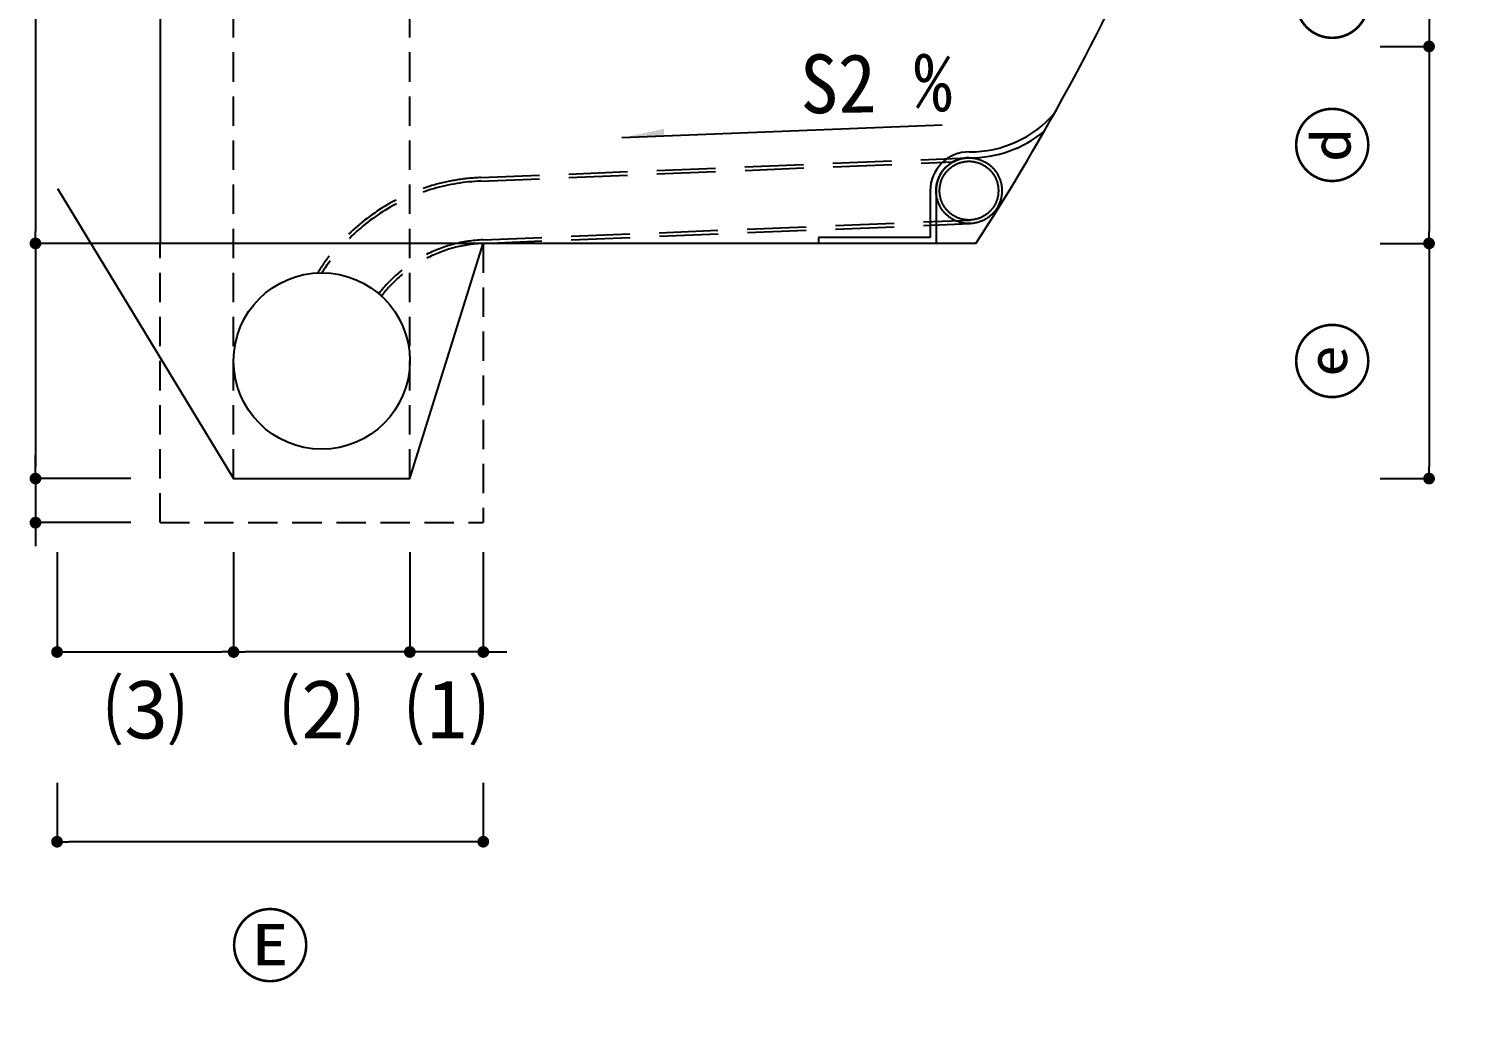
# Model space of a CAD drawing. Header units: millimetres. Extents: x -69382 to 174843, y -46375 to 101648.
# Drawn here: x -8505 to -6055, y -14505 to -12810 of the extents above; entities that cross this region are included whole.
import ezdxf

# ---------------------------------------------------------------- set-up
doc = ezdxf.new("R2010")
doc.units = ezdxf.units.MM
doc.header["$LTSCALE"] = 1000
doc.linetypes.add('A-DASHD01', pattern=[0.75, 0.5, -0.25])
doc.linetypes.add('HIDDEN', pattern=[0.375, 0.25, -0.125])
for name, color, linetype in [('-길작업', 255, 'Continuous'), ('CS-CONC-MAJR', 4, 'Continuous'), ('CS-EXCV', 3, 'A-DIGLN01'), ('CS-LEAL', 1, 'Continuous'), ('CS-LEAT', 3, 'Continuous'), ('CZ-HIDL', 2, 'A-DASHD01'), ('DIM1', 1, 'Continuous')]:
    doc.layers.add(name, color=color, linetype=linetype)
doc.styles.add('WGTXT', font='DotumChe.ttf')
doc.linetypes.add('A-DIGLN01', pattern='A,0.9,-0.2,[19,kscals.shx,S=0.1,R=180,X=0,Y=0],0.9', length=2)
doc.dimstyles.new('DIM-01', dxfattribs={"dimscale": 100, "dimtxt": 3, "dimasz": 0.6, "dimexe": 0, "dimexo": 0, "dimgap": 1, "dimtad": 1, "dimdec": 0, "dimrnd": 0.001, "dimzin": 1, "dimdsep": 46, "dimlunit": 6, "dimtxsty": 'WGTXT', "dimblk": 'DOT', "dimcen": 0, "dimclrd": 1, "dimclre": 1, "dimclrt": 3, "dimadec": 4, "dimazin": 0, "dimtfac": 1, "dimtdec": 0, "dimtix": 1, "dimtmove": 2, "dimatfit": 3, "dimldrblk": 'DOT', "dimfxl": 1.5, "dimlwd": -1, "dimarcsym": 0})

# ---------------------------------------------------------------- blocks, each defined once
blk = doc.blocks.new('_Dot')
at = {"layer": 'DIM1'}
blk.add_line((0, 0), (-1, 0), dxfattribs=at)
at = {"layer": 'DIM1', "const_width": 0.5}
blk.add_lwpolyline([(-0.25, 0, 1), (0.25, 0, 1)], format="xyb", close=True, dxfattribs=at)
blk = doc.blocks.new('*D109')
at = {"color": 1, "transparency": 16777216}
for p, q in [((-6121.9, -12668.5), (-6121.9, -12648.5)), ((-6121.9, -12688.5), (-6121.9, -12840.5)), ((-6121.9, -12860.5), (-6121.9, -12880.5))]:
    blk.add_line(p, q, dxfattribs=at)
at = {"color": 1, "linetype": 'ByBlock', "lineweight": -2, "transparency": 16777216}
for p, q in [((-6205, -12688.5), (-6121.9, -12688.5)), ((-6205, -12840.5), (-6121.9, -12840.5))]:
    blk.add_line(p, q, dxfattribs=at)
at = {"layer": 'Defpoints', "color": 0, "linetype": 'ByBlock', "transparency": 16777216}
for p in [(-6255, -12688.5), (-6255, -12840.5), (-6121.9, -12840.5)]:
    blk.add_point(p, dxfattribs=at)
at = {"color": 1, "linetype": 'ByBlock', "transparency": 16777216, "xscale": 20, "yscale": 20, "zscale": 20}
for p, rotation in [((-6121.9, -12688.5), 270), ((-6121.9, -12840.5), 90)]:
    blk.add_blockref('_Dot', p, dxfattribs=dict(at, rotation=rotation))
at = {"color": 3, "linetype": 'ByBlock', "transparency": 16777216, "insert": (-6279, -12764.5), "char_height": 100, "attachment_point": 5, "rotation": 90, "style": 'WGTXT'}
blk.add_mtext('ⓒ', dxfattribs=at)
blk = doc.blocks.new('*D110')
at = {"color": 1, "linetype": 'ByBlock', "lineweight": -2, "transparency": 16777216}
for p, q in [((-6205, -12840.5), (-6121.9, -12840.5)), ((-6205, -13175.5), (-6121.9, -13175.5))]:
    blk.add_line(p, q, dxfattribs=at)
at = {"color": 1, "transparency": 16777216}
blk.add_line((-6121.9, -12860.5), (-6121.9, -13155.5), dxfattribs=at)
at = {"layer": 'Defpoints', "color": 0, "linetype": 'ByBlock', "transparency": 16777216}
for p in [(-6255, -12840.5), (-6255, -13175.5), (-6121.9, -13175.5)]:
    blk.add_point(p, dxfattribs=at)
at = {"color": 1, "linetype": 'ByBlock', "transparency": 16777216, "xscale": 20, "yscale": 20, "zscale": 20}
for p, rotation in [((-6121.9, -12840.5), 90), ((-6121.9, -13175.5), 270)]:
    blk.add_blockref('_Dot', p, dxfattribs=dict(at, rotation=rotation))
at = {"color": 3, "linetype": 'ByBlock', "transparency": 16777216, "insert": (-6279, -13008), "char_height": 100, "attachment_point": 5, "rotation": 90, "style": 'WGTXT'}
blk.add_mtext('ⓓ', dxfattribs=at)
blk = doc.blocks.new('*D114')
at = {"color": 1, "linetype": 'ByBlock', "lineweight": -2, "transparency": 16777216}
for p, q in [((-6205, -13175.5), (-6121.9, -13175.5)), ((-6205, -13575.5), (-6121.9, -13575.5))]:
    blk.add_line(p, q, dxfattribs=at)
at = {"color": 1, "transparency": 16777216}
blk.add_line((-6121.9, -13195.5), (-6121.9, -13555.5), dxfattribs=at)
at = {"layer": 'Defpoints', "color": 0, "linetype": 'ByBlock', "transparency": 16777216}
for p in [(-6255, -13175.5), (-6255, -13575.5), (-6121.9, -13575.5)]:
    blk.add_point(p, dxfattribs=at)
at = {"color": 1, "linetype": 'ByBlock', "transparency": 16777216, "xscale": 20, "yscale": 20, "zscale": 20}
for p, rotation in [((-6121.9, -13175.5), 90), ((-6121.9, -13575.5), 270)]:
    blk.add_blockref('_Dot', p, dxfattribs=dict(at, rotation=rotation))
at = {"color": 3, "linetype": 'ByBlock', "transparency": 16777216, "insert": (-6279, -13375.5), "char_height": 100, "attachment_point": 5, "rotation": 90, "style": 'WGTXT'}
blk.add_mtext('ⓔ', dxfattribs=at)
blk = doc.blocks.new('*D128')
at = {"color": 1, "linetype": 'ByBlock', "lineweight": -2, "transparency": 16777216}
for p, q in [((-7856.5, -13700.5), (-7856.5, -13870.5)), ((-7731.5, -13700.5), (-7731.5, -13870.5))]:
    blk.add_line(p, q, dxfattribs=at)
at = {"color": 1, "transparency": 16777216}
for p, q in [((-7876.5, -13870.5), (-7896.5, -13870.5)), ((-7731.5, -13870.5), (-7856.5, -13870.5)), ((-7711.5, -13870.5), (-7691.5, -13870.5))]:
    blk.add_line(p, q, dxfattribs=at)
at = {"layer": 'Defpoints', "color": 0, "linetype": 'ByBlock', "transparency": 16777216}
for p in [(-7856.5, -13650.5), (-7731.5, -13650.5), (-7856.5, -13870.5)]:
    blk.add_point(p, dxfattribs=at)
at = {"color": 1, "linetype": 'ByBlock', "transparency": 16777216, "xscale": 20, "yscale": 20, "zscale": 20}
blk.add_blockref('_Dot', (-7856.5, -13870.5), dxfattribs=at)
at = {"color": 1, "linetype": 'ByBlock', "transparency": 16777216, "xscale": 20, "yscale": 20, "zscale": 20, "rotation": 180}
blk.add_blockref('_Dot', (-7731.5, -13870.5), dxfattribs=at)
at = {"color": 3, "linetype": 'ByBlock', "transparency": 16777216, "insert": (-7794, -13974.3), "char_height": 100, "attachment_point": 5, "style": 'WGTXT'}
blk.add_mtext('⑴', dxfattribs=at)
blk = doc.blocks.new('*D129')
at = {"color": 1, "linetype": 'ByBlock', "lineweight": -2, "transparency": 16777216}
for p, q in [((-8456.9, -13700.5), (-8456.9, -13870.5)), ((-8156.5, -13700.5), (-8156.5, -13870.5))]:
    blk.add_line(p, q, dxfattribs=at)
at = {"color": 1, "transparency": 16777216}
blk.add_line((-8436.9, -13870.5), (-8176.5, -13870.5), dxfattribs=at)
at = {"layer": 'Defpoints', "color": 0, "linetype": 'ByBlock', "transparency": 16777216}
for p in [(-8456.9, -13650.5), (-8156.5, -13650.5), (-8156.5, -13870.5)]:
    blk.add_point(p, dxfattribs=at)
at = {"color": 1, "linetype": 'ByBlock', "transparency": 16777216, "xscale": 20, "yscale": 20, "zscale": 20, "rotation": 180}
blk.add_blockref('_Dot', (-8456.9, -13870.5), dxfattribs=at)
at = {"color": 1, "linetype": 'ByBlock', "transparency": 16777216, "xscale": 20, "yscale": 20, "zscale": 20}
blk.add_blockref('_Dot', (-8156.5, -13870.5), dxfattribs=at)
at = {"color": 3, "linetype": 'ByBlock', "transparency": 16777216, "insert": (-8306.7, -13974.3), "char_height": 100, "attachment_point": 5, "style": 'WGTXT'}
blk.add_mtext('⑶', dxfattribs=at)
blk = doc.blocks.new('*D130')
at = {"color": 1, "linetype": 'ByBlock', "lineweight": -2, "transparency": 16777216}
for p, q in [((-8156.5, -13700.5), (-8156.5, -13870.5)), ((-7856.5, -13700.5), (-7856.5, -13870.5))]:
    blk.add_line(p, q, dxfattribs=at)
at = {"color": 1, "transparency": 16777216}
blk.add_line((-7876.5, -13870.5), (-8136.5, -13870.5), dxfattribs=at)
at = {"layer": 'Defpoints', "color": 0, "linetype": 'ByBlock', "transparency": 16777216}
for p in [(-8156.5, -13650.5), (-7856.5, -13650.5), (-8156.5, -13870.5)]:
    blk.add_point(p, dxfattribs=at)
at = {"color": 1, "linetype": 'ByBlock', "transparency": 16777216, "xscale": 20, "yscale": 20, "zscale": 20, "rotation": 180}
blk.add_blockref('_Dot', (-8156.5, -13870.5), dxfattribs=at)
at = {"color": 1, "linetype": 'ByBlock', "transparency": 16777216, "xscale": 20, "yscale": 20, "zscale": 20}
blk.add_blockref('_Dot', (-7856.5, -13870.5), dxfattribs=at)
at = {"color": 3, "linetype": 'ByBlock', "transparency": 16777216, "insert": (-8006.5, -13974.3), "char_height": 100, "attachment_point": 5, "style": 'WGTXT'}
blk.add_mtext('⑵', dxfattribs=at)
blk = doc.blocks.new('*D131')
at = {"color": 1, "linetype": 'ByBlock', "lineweight": -2, "transparency": 16777216}
for p, q in [((-8456.9, -14093.2), (-8456.9, -14193.2)), ((-7731.5, -14093.2), (-7731.5, -14193.2))]:
    blk.add_line(p, q, dxfattribs=at)
at = {"color": 1, "transparency": 16777216}
blk.add_line((-7751.5, -14193.2), (-8436.9, -14193.2), dxfattribs=at)
at = {"layer": 'Defpoints', "color": 0, "linetype": 'ByBlock', "transparency": 16777216}
for p in [(-8456.9, -14043.2), (-7731.5, -14043.2), (-8456.9, -14193.2)]:
    blk.add_point(p, dxfattribs=at)
at = {"color": 1, "linetype": 'ByBlock', "transparency": 16777216, "xscale": 20, "yscale": 20, "zscale": 20, "rotation": 180}
blk.add_blockref('_Dot', (-8456.9, -14193.2), dxfattribs=at)
at = {"color": 1, "linetype": 'ByBlock', "transparency": 16777216, "xscale": 20, "yscale": 20, "zscale": 20}
blk.add_blockref('_Dot', (-7731.5, -14193.2), dxfattribs=at)
at = {"color": 3, "linetype": 'ByBlock', "transparency": 16777216, "insert": (-8094.2, -14376.8), "char_height": 100, "attachment_point": 5, "style": 'WGTXT'}
blk.add_mtext('Ⓔ', dxfattribs=at)
blk = doc.blocks.new('*D132')
at = {"color": 1, "linetype": 'ByBlock', "lineweight": -2, "transparency": 16777216}
for p, q in [((-8331.5, -12736.5), (-8493.6, -12736.5)), ((-8331.5, -13175.5), (-8493.6, -13175.5))]:
    blk.add_line(p, q, dxfattribs=at)
at = {"color": 1, "transparency": 16777216}
blk.add_line((-8493.6, -12756.5), (-8493.6, -13155.5), dxfattribs=at)
at = {"layer": 'Defpoints', "color": 0, "linetype": 'ByBlock', "transparency": 16777216}
for p in [(-8281.5, -12736.5), (-8493.6, -13175.5), (-8281.5, -13175.5)]:
    blk.add_point(p, dxfattribs=at)
at = {"color": 1, "linetype": 'ByBlock', "transparency": 16777216, "xscale": 20, "yscale": 20, "zscale": 20}
for p, rotation in [((-8493.6, -12736.5), 90), ((-8493.6, -13175.5), 270)]:
    blk.add_blockref('_Dot', p, dxfattribs=dict(at, rotation=rotation))
at = {"color": 3, "linetype": 'ByBlock', "transparency": 16777216, "insert": (-8653, -12956), "char_height": 100, "attachment_point": 5, "rotation": 90, "style": 'WGTXT'}
blk.add_mtext('②', dxfattribs=at)
blk = doc.blocks.new('*D133')
at = {"color": 1, "transparency": 16777216}
for p, q in [((-8493.6, -13555.5), (-8493.6, -13535.5)), ((-8493.6, -13575.5), (-8493.6, -13650.5)), ((-8493.6, -13670.5), (-8493.6, -13690.5))]:
    blk.add_line(p, q, dxfattribs=at)
at = {"color": 1, "linetype": 'ByBlock', "lineweight": -2, "transparency": 16777216}
for p, q in [((-8331.5, -13575.5), (-8493.6, -13575.5)), ((-8331.5, -13650.5), (-8493.6, -13650.5))]:
    blk.add_line(p, q, dxfattribs=at)
at = {"layer": 'Defpoints', "color": 0, "linetype": 'ByBlock', "transparency": 16777216}
for p in [(-8281.5, -13575.5), (-8493.6, -13650.5), (-8281.5, -13650.5)]:
    blk.add_point(p, dxfattribs=at)
at = {"color": 1, "linetype": 'ByBlock', "transparency": 16777216, "xscale": 20, "yscale": 20, "zscale": 20}
for p, rotation in [((-8493.6, -13575.5), 270), ((-8493.6, -13650.5), 90)]:
    blk.add_blockref('_Dot', p, dxfattribs=dict(at, rotation=rotation))
at = {"color": 3, "linetype": 'ByBlock', "transparency": 16777216, "insert": (-8653, -13613), "char_height": 100, "attachment_point": 5, "rotation": 90, "style": 'WGTXT'}
blk.add_mtext('②', dxfattribs=at)
blk = doc.blocks.new('*D137')
at = {"color": 1, "linetype": 'ByBlock', "lineweight": -2, "transparency": 16777216}
for p, q in [((-8331.5, -13175.5), (-8493.6, -13175.5)), ((-8331.5, -13575.5), (-8493.6, -13575.5))]:
    blk.add_line(p, q, dxfattribs=at)
at = {"color": 1, "transparency": 16777216}
blk.add_line((-8493.6, -13195.5), (-8493.6, -13555.5), dxfattribs=at)
at = {"layer": 'Defpoints', "color": 0, "linetype": 'ByBlock', "transparency": 16777216}
for p in [(-8281.5, -13175.5), (-8493.6, -13575.5), (-8281.5, -13575.5)]:
    blk.add_point(p, dxfattribs=at)
at = {"color": 1, "linetype": 'ByBlock', "transparency": 16777216, "xscale": 20, "yscale": 20, "zscale": 20}
for p, rotation in [((-8493.6, -13175.5), 90), ((-8493.6, -13575.5), 270)]:
    blk.add_blockref('_Dot', p, dxfattribs=dict(at, rotation=rotation))
at = {"color": 3, "linetype": 'ByBlock', "transparency": 16777216, "insert": (-8653, -13375.5), "char_height": 100, "attachment_point": 5, "rotation": 90, "style": 'WGTXT'}
blk.add_mtext('①', dxfattribs=at)

msp = doc.modelspace()

# ---------------------------------------------------------------- linework, layer by layer
at = {"layer": '-길작업', "color": 3}
msp.add_line((-8281.481, -13175.4655), (-8399.3219, -13175.4655), dxfattribs=at)
msp.add_circle((-9678.4377, -11973.8844), 4974.5842, dxfattribs=at)
at = {"layer": 'CS-CONC-MAJR'}
for p, q in [((-8281.481, -12675.4655), (-8281.481, -13175.4655)), ((-6893.1348, -13175.4655), (-8281.481, -13175.4655)), ((-6970.8613, -13165.4655), (-7160.8613, -13165.4655)), ((-7160.8613, -13165.4655), (-7160.8613, -13175.4655))]:
    msp.add_line(p, q, dxfattribs=at)
at = {"layer": 'CS-CONC-MAJR', "linetype": 'HIDDEN', "ltscale": 0.2}
for p, q in [((-8156.481, -13575.4655), (-8156.481, -12737.9655)), ((-7856.481, -13575.4655), (-7856.481, -12743.9655)), ((-8281.481, -13650.4655), (-8281.481, -13175.4655)), ((-7731.481, -13175.4655), (-7731.481, -13650.4655)), ((-8281.481, -13650.4655), (-7731.481, -13650.4655))]:
    msp.add_line(p, q, dxfattribs=at)
at = {"layer": 'CS-CONC-MAJR'}
for points in [[(-6970.8613, -13085.8234), (-6970.8613, -13165.4655)], [(-6960.8613, -13085.8234), (-6960.8613, -13175.4655)]]:
    msp.add_lwpolyline(points, dxfattribs=at)
msp.add_circle((-8006.481, -13375.4655), 150, dxfattribs=at)
for centre, radius, start, end in [((-10234.3124, -11006.552), 3983.4224, 327.0105278, 345.8778729), ((-6903.1684, -12829.829), 190, 269.621106, 319.1516667), ((-6903.1684, -12829.829), 200, 269.621106, 309.1465942), ((-6904.8613, -13085.8234), 66, 89.621106, 180), ((-6904.8613, -13085.8234), 56, 89.621106, 180)]:
    msp.add_arc(centre, radius, start, end, dxfattribs=at)
at = {"layer": 'CS-EXCV'}
msp.add_lwpolyline([(-8456.0811, -13081.9735), (-8156.481, -13575.4655), (-7856.481, -13575.4655), (-7731.481, -13175.4655)], dxfattribs=at)
at = {"layer": 'CS-LEAL'}
msp.add_line((-6950.2702, -12974.2027), (-7495.4295, -12996.0091), dxfattribs=at)
msp.add_solid([(-7495.4295, -12996.0091), (-7424.1619, -12980.6484), (-7423.6623, -12993.1384)], dxfattribs=at)
at = {"layer": 'CZ-HIDL', "ltscale": 0.2}
for p, q in [((-7735.9574, -13063.5549), (-6907.0995, -13029.8681)), ((-7735.6798, -13069.5486), (-6932.0586, -13036.8713)), ((-7731.762, -13169.4719), (-6902.8629, -13135.7834)), ((-7731.5275, -13175.4673), (-6902.6231, -13141.7786))]:
    msp.add_line(p, q, dxfattribs=at)
at = {"layer": 'CZ-HIDL'}
for radius in [56, 50]:
    msp.add_circle((-6904.8613, -13085.8234), radius, dxfattribs=at)
at = {"layer": 'CZ-HIDL', "ltscale": 0.2}
for centre, radius, start, end in [((-7722.7696, -13404.4924), 341.1924, 92.215151, 148.3820373), ((-7722.7695, -13404.4924), 335.1925, 92.2073595, 147.7170454), ((-7722.7695, -13404.4924), 235.1925, 92.1911991, 142.4694662), ((-7722.7695, -13404.4924), 229.1925, 92.1899604, 142.5745651)]:
    msp.add_arc(centre, radius, start, end, dxfattribs=at)

# ---------------------------------------------------------------- texts
at = {"layer": 'CS-LEAT', "style": 'WGTXT'}
msp.add_text('S2 %%%', height=100, rotation=0.9948472, dxfattribs=at).set_placement((-7191.3195, -12954.6326))

# ---------------------------------------------------------------- dimensions: what is measured, and where the dimension line sits
at = {"linetype": 'ByBlock'}
for base, p1, p2, text, picture, middle in [((-6121.9102, -12840.4655), (-6255.0084, -12688.4655), (-6255.0084, -12840.4655), 'ⓒ', '*D109', (-6278.9675, -12764.4655)), ((-6121.9102, -13175.4655), (-6255.0084, -12840.4655), (-6255.0084, -13175.4655), 'ⓓ', '*D110', (-6278.9675, -13007.9655)), ((-6121.9102, -13575.4655), (-6255.0084, -13175.4655), (-6255.0084, -13575.4655), 'ⓔ', '*D114', (-6278.9675, -13375.4655))]:
    dim = msp.add_linear_dim(base=base, p1=p1, p2=p2, angle=90, text=text, dimstyle='DIM-01', override={"dimtxt": 1, "dimasz": 0.2, "dimexo": 0.5, "dimfxl": 1.25}, dxfattribs=at)
    dim.commit()
    dim.dimension.update_dxf_attribs({"geometry": picture, "text_midpoint": middle})
for base, p1, p2, angle, text, picture, middle in [((-8493.6264, -13175.4655), (-8281.481, -12736.4655), (-8281.481, -13175.4655), 90, '②', '*D132', (-8653.0083, -12955.9655)), ((-8493.6264, -13575.4655), (-8281.481, -13175.4655), (-8281.481, -13575.4655), 90, '①', '*D137', (-8653.0083, -13375.4655)), ((-8493.6264, -13650.4655), (-8281.481, -13575.4655), (-8281.481, -13650.4655), 90, '②', '*D133', (-8653.0083, -13612.9655)), ((-8156.481, -13870.5446), (-7856.481, -13650.4655), (-8156.481, -13650.4655), 180, '⑵', '*D130', (-8006.481, -13974.2822)), ((-7856.481, -13870.5446), (-7731.481, -13650.4655), (-7856.481, -13650.4655), 180, '⑴', '*D128', (-7793.981, -13974.2822)), ((-8456.8808, -14193.2198), (-7731.481, -14043.2198), (-8456.8808, -14043.2198), 180, 'Ⓔ', '*D131', (-8094.1809, -14376.7597))]:
    dim = msp.add_linear_dim(base=base, p1=p1, p2=p2, angle=angle, text=text, dimstyle='DIM-01', override={"dimtxt": 1, "dimasz": 0.2, "dimexo": 0.5, "dimfxl": 1.25}, dxfattribs=at)
    dim.commit()
    dim.dimension.update_dxf_attribs({"geometry": picture, "text_midpoint": middle, "dimtype": 160})
dim = msp.add_linear_dim(base=(-8156.481, -13870.5446), p1=(-8456.8808, -13650.4655), p2=(-8156.481, -13650.4655), text='⑶', dimstyle='DIM-01', override={"dimtxt": 1, "dimasz": 0.2, "dimexo": 0.5, "dimfxl": 1.25}, dxfattribs=at)
dim.commit()
dim.dimension.update_dxf_attribs({"geometry": '*D129', "text_midpoint": (-8306.6809, -13974.2822), "dimtype": 160})

doc.saveas('drawing.dxf')
